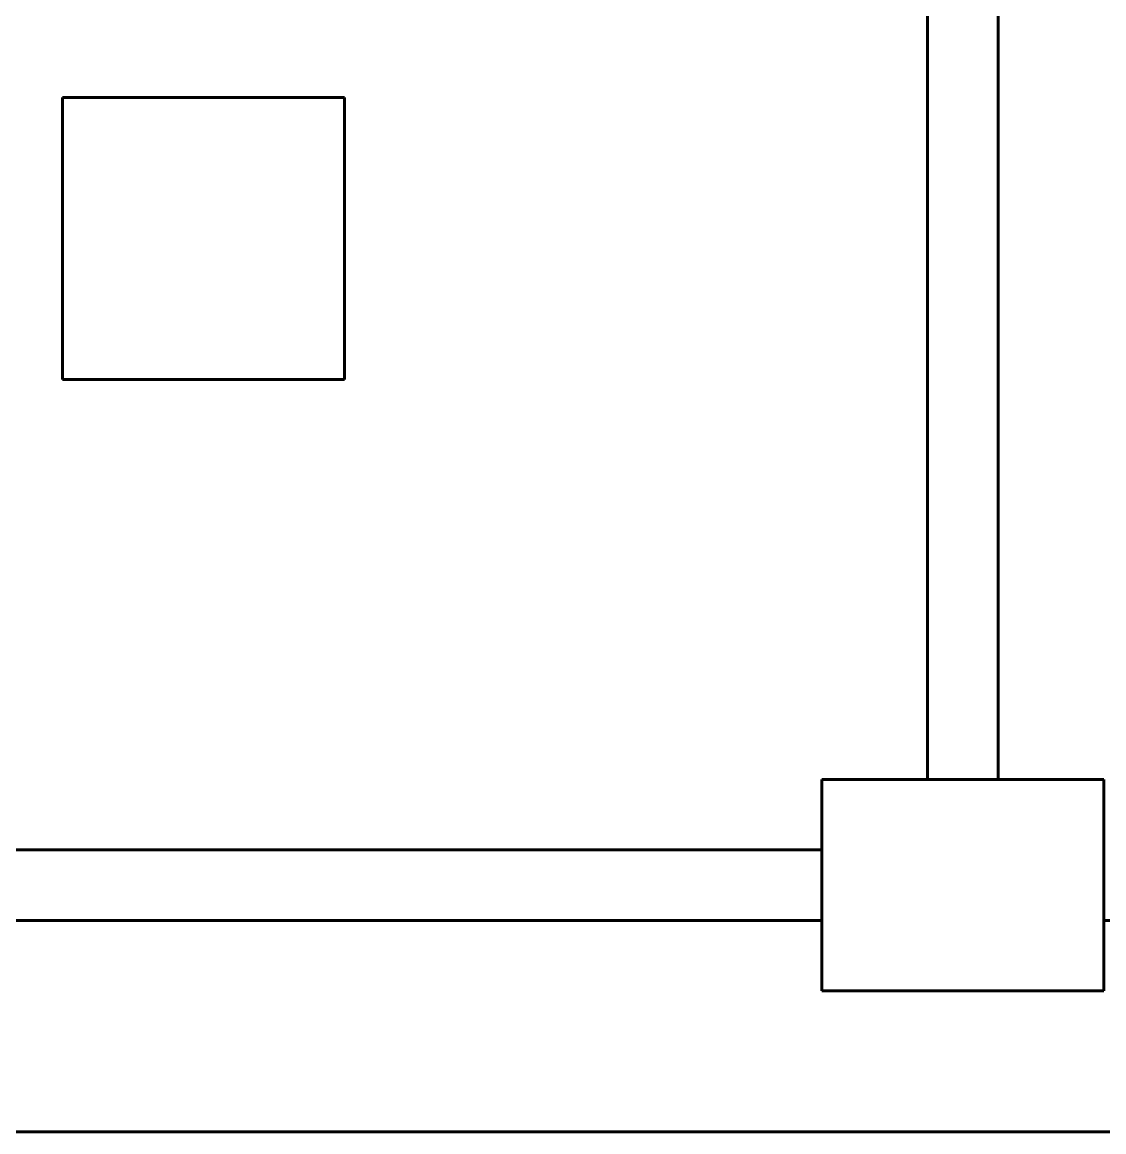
# Model space of a CAD drawing. Extents: x 0 to 297, y 0 to 292.
# Drawn here: x 92.97 to 100.64, y 67.02 to 74.89 of the extents above; entities that cross this region are included whole.
import ezdxf

# ---------------------------------------------------------------- set-up
doc = ezdxf.new("R2010")
doc.units = 0
doc.header["$MEASUREMENT"] = 0
doc.linetypes.add('K5LT_BASIC', pattern=[0])
doc.layers.add('Системный слой', color=7, linetype='Continuous')

# ---------------------------------------------------------------- blocks, each defined once
blk = doc.blocks.new('*U')
at = {"layer": 'Системный слой', "linetype": 'K5LT_BASIC', "lineweight": 60}
for p, q in [((95.2534, 74.3585), (93.2534, 74.3585)), ((93.2534, 74.3585), (93.2534, 72.3585)), ((95.2534, 72.3585), (95.2534, 74.3585)), ((93.2534, 72.3585), (95.2534, 72.3585)), ((100.642, 69.5189), (98.642, 69.5189)), ((98.642, 69.5189), (98.642, 68.0189)), ((100.642, 69.5189), (98.642, 69.5189)), ((98.642, 69.5189), (98.642, 68.0189)), ((100.642, 68.0189), (100.642, 69.5189)), ((100.642, 68.0189), (100.642, 69.5189)), ((98.642, 68.0189), (100.642, 68.0189)), ((98.642, 68.0189), (100.642, 68.0189))]:
    blk.add_line(p, q, dxfattribs=at)

msp = doc.modelspace()

# ---------------------------------------------------------------- linework, layer by layer
at = {"layer": 'Системный слой', "linetype": 'K5LT_BASIC', "lineweight": 60}
for p, q in [((99.3918, 69.5189), (99.3918, 89.5189)), ((99.8918, 69.5186), (99.8918, 89.5189)), ((99.3918, 82.5186), (99.3918, 69.5189)), ((99.8918, 69.5186), (99.8918, 82.5186)), ((100.642, 69.5189), (98.642, 69.5189)), ((98.642, 68.0189), (98.642, 69.5189)), ((98.642, 69.5189), (98.642, 68.0189)), ((98.642, 69.5189), (100.642, 69.5189)), ((98.642, 69.5189), (98.642, 68.0189)), ((98.642, 69.5189), (100.642, 69.5189)), ((100.642, 69.5189), (98.642, 69.5189)), ((98.642, 68.0189), (98.642, 69.5189)), ((98.642, 69.5189), (98.642, 68.0189)), ((98.642, 69.5189), (100.642, 69.5189)), ((100.642, 69.5189), (100.642, 68.0189)), ((100.642, 69.5189), (100.642, 68.0189)), ((100.642, 69.5189), (100.642, 68.0189)), ((100.642, 69.5189), (100.642, 68.0189)), ((100.642, 69.5189), (100.642, 68.0189)), ((100.642, 69.5189), (100.642, 68.0189)), ((92.6422, 69.019), (98.6422, 69.019)), ((92.6422, 69.019), (98.6422, 69.019)), ((98.642, 68.5189), (92.642, 68.5189)), ((106.642, 68.5189), (100.642, 68.5189)), ((100.642, 68.0189), (98.642, 68.0189)), ((98.642, 68.0189), (100.642, 68.0189)), ((100.642, 68.0189), (98.642, 68.0189)), ((98.642, 68.0189), (100.642, 68.0189)), ((100.642, 68.0189), (98.642, 68.0189)), ((98.642, 68.0189), (100.642, 68.0189)), ((99.892, 68.0189), (99.142, 68.0189)), ((99.892, 68.0189), (99.142, 68.0189)), ((99.892, 68.0189), (99.142, 68.0189)), ((124.642, 67.0189), (66.642, 67.0189))]:
    msp.add_line(p, q, dxfattribs=at)

# ---------------------------------------------------------------- block references
at = {"layer": 'Системный слой'}
msp.add_blockref('*U', (0, 0), dxfattribs=at)
msp.add_blockref('*U', (0, 0), dxfattribs=at)
msp.add_blockref('*U', (0, 0), dxfattribs=at)
msp.add_blockref('*U', (0, 0), dxfattribs=at)
msp.add_blockref('*U', (0, 0), dxfattribs=at)
msp.add_blockref('*U', (0, 0), dxfattribs=at)
msp.add_blockref('*U', (0, 0), dxfattribs=at)
msp.add_blockref('*U', (0, 0), dxfattribs=at)
msp.add_blockref('*U', (0, 0), dxfattribs=at)
msp.add_blockref('*U', (0, 0), dxfattribs=at)
msp.add_blockref('*U', (0, 0), dxfattribs=at)
msp.add_blockref('*U', (0, 0), dxfattribs=at)
msp.add_blockref('*U', (0, 0), dxfattribs=at)
msp.add_blockref('*U', (0, 0), dxfattribs=at)
msp.add_blockref('*U', (0, 0), dxfattribs=at)
msp.add_blockref('*U', (0, 0), dxfattribs=at)
msp.add_blockref('*U', (0, 0), dxfattribs=at)
msp.add_blockref('*U', (0, 0), dxfattribs=at)
msp.add_blockref('*U', (0, 0), dxfattribs=at)
msp.add_blockref('*U', (0, 0), dxfattribs=at)
msp.add_blockref('*U', (0, 0), dxfattribs=at)
msp.add_blockref('*U', (0, 0), dxfattribs=at)
msp.add_blockref('*U', (0, 0), dxfattribs=at)
msp.add_blockref('*U', (0, 0), dxfattribs=at)
msp.add_blockref('*U', (0, 0), dxfattribs=at)
msp.add_blockref('*U', (0, 0), dxfattribs=at)
msp.add_blockref('*U', (0, 0), dxfattribs=at)
msp.add_blockref('*U', (0, 0), dxfattribs=at)
msp.add_blockref('*U', (0, 0), dxfattribs=at)
msp.add_blockref('*U', (0, 0), dxfattribs=at)
msp.add_blockref('*U', (0, 0), dxfattribs=at)
msp.add_blockref('*U', (0, 0), dxfattribs=at)
msp.add_blockref('*U', (0, 0), dxfattribs=at)
msp.add_blockref('*U', (0, 0), dxfattribs=at)
msp.add_blockref('*U', (0, 0), dxfattribs=at)
msp.add_blockref('*U', (0, 0), dxfattribs=at)
msp.add_blockref('*U', (0, 0), dxfattribs=at)
msp.add_blockref('*U', (0, 0), dxfattribs=at)
msp.add_blockref('*U', (0, 0), dxfattribs=at)
msp.add_blockref('*U', (0, 0), dxfattribs=at)
msp.add_blockref('*U', (0, 0), dxfattribs=at)
msp.add_blockref('*U', (0, 0), dxfattribs=at)
msp.add_blockref('*U', (0, 0), dxfattribs=at)
msp.add_blockref('*U', (0, 0), dxfattribs=at)
msp.add_blockref('*U', (0, 0), dxfattribs=at)
msp.add_blockref('*U', (0, 0), dxfattribs=at)
msp.add_blockref('*U', (0, 0), dxfattribs=at)
msp.add_blockref('*U', (0, 0), dxfattribs=at)
msp.add_blockref('*U', (0, 0), dxfattribs=at)
msp.add_blockref('*U', (0, 0), dxfattribs=at)
msp.add_blockref('*U', (0, 0), dxfattribs=at)
msp.add_blockref('*U', (0, 0), dxfattribs=at)
msp.add_blockref('*U', (0, 0), dxfattribs=at)
msp.add_blockref('*U', (0, 0), dxfattribs=at)
msp.add_blockref('*U', (0, 0), dxfattribs=at)
msp.add_blockref('*U', (0, 0), dxfattribs=at)
msp.add_blockref('*U', (0, 0), dxfattribs=at)
msp.add_blockref('*U', (0, 0), dxfattribs=at)
msp.add_blockref('*U', (0, 0), dxfattribs=at)
msp.add_blockref('*U', (0, 0), dxfattribs=at)
msp.add_blockref('*U', (0, 0), dxfattribs=at)
msp.add_blockref('*U', (0, 0), dxfattribs=at)
msp.add_blockref('*U', (0, 0), dxfattribs=at)
msp.add_blockref('*U', (0, 0), dxfattribs=at)
msp.add_blockref('*U', (0, 0), dxfattribs=at)
msp.add_blockref('*U', (0, 0), dxfattribs=at)
msp.add_blockref('*U', (0, 0), dxfattribs=at)
msp.add_blockref('*U', (0, 0), dxfattribs=at)
msp.add_blockref('*U', (0, 0), dxfattribs=at)
msp.add_blockref('*U', (0, 0), dxfattribs=at)
msp.add_blockref('*U', (0, 0), dxfattribs=at)
msp.add_blockref('*U', (0, 0), dxfattribs=at)
msp.add_blockref('*U', (0, 0), dxfattribs=at)
msp.add_blockref('*U', (0, 0), dxfattribs=at)
msp.add_blockref('*U', (0, 0), dxfattribs=at)
msp.add_blockref('*U', (0, 0), dxfattribs=at)
msp.add_blockref('*U', (0, 0), dxfattribs=at)
msp.add_blockref('*U', (0, 0), dxfattribs=at)
msp.add_blockref('*U', (0, 0), dxfattribs=at)
msp.add_blockref('*U', (0, 0), dxfattribs=at)
msp.add_blockref('*U', (0, 0), dxfattribs=at)
msp.add_blockref('*U', (0, 0), dxfattribs=at)
msp.add_blockref('*U', (0, 0), dxfattribs=at)
msp.add_blockref('*U', (0, 0), dxfattribs=at)
msp.add_blockref('*U', (0, 0), dxfattribs=at)
msp.add_blockref('*U', (0, 0), dxfattribs=at)
msp.add_blockref('*U', (0, 0), dxfattribs=at)
msp.add_blockref('*U', (0, 0), dxfattribs=at)
msp.add_blockref('*U', (0, 0), dxfattribs=at)
msp.add_blockref('*U', (0, 0), dxfattribs=at)
msp.add_blockref('*U', (0, 0), dxfattribs=at)
msp.add_blockref('*U', (0, 0), dxfattribs=at)
msp.add_blockref('*U', (0, 0), dxfattribs=at)
msp.add_blockref('*U', (0, 0), dxfattribs=at)
msp.add_blockref('*U', (0, 0), dxfattribs=at)
msp.add_blockref('*U', (0, 0), dxfattribs=at)
msp.add_blockref('*U', (0, 0), dxfattribs=at)
msp.add_blockref('*U', (0, 0), dxfattribs=at)
msp.add_blockref('*U', (0, 0), dxfattribs=at)
msp.add_blockref('*U', (0, 0), dxfattribs=at)
msp.add_blockref('*U', (0, 0), dxfattribs=at)
msp.add_blockref('*U', (0, 0), dxfattribs=at)
msp.add_blockref('*U', (0, 0), dxfattribs=at)
msp.add_blockref('*U', (0, 0), dxfattribs=at)
msp.add_blockref('*U', (0, 0), dxfattribs=at)
msp.add_blockref('*U', (0, 0), dxfattribs=at)
msp.add_blockref('*U', (0, 0), dxfattribs=at)
msp.add_blockref('*U', (0, 0), dxfattribs=at)
msp.add_blockref('*U', (0, 0), dxfattribs=at)
msp.add_blockref('*U', (0, 0), dxfattribs=at)
msp.add_blockref('*U', (0, 0), dxfattribs=at)
msp.add_blockref('*U', (0, 0), dxfattribs=at)
msp.add_blockref('*U', (0, 0), dxfattribs=at)
msp.add_blockref('*U', (0, 0), dxfattribs=at)
msp.add_blockref('*U', (0, 0), dxfattribs=at)
msp.add_blockref('*U', (0, 0), dxfattribs=at)
msp.add_blockref('*U', (0, 0), dxfattribs=at)
msp.add_blockref('*U', (0, 0), dxfattribs=at)
msp.add_blockref('*U', (0, 0), dxfattribs=at)
msp.add_blockref('*U', (0, 0), dxfattribs=at)
msp.add_blockref('*U', (0, 0), dxfattribs=at)
msp.add_blockref('*U', (0, 0), dxfattribs=at)
msp.add_blockref('*U', (0, 0), dxfattribs=at)
msp.add_blockref('*U', (0, 0), dxfattribs=at)
msp.add_blockref('*U', (0, 0), dxfattribs=at)
msp.add_blockref('*U', (0, 0), dxfattribs=at)
msp.add_blockref('*U', (0, 0), dxfattribs=at)
msp.add_blockref('*U', (0, 0), dxfattribs=at)
msp.add_blockref('*U', (0, 0), dxfattribs=at)
msp.add_blockref('*U', (0, 0), dxfattribs=at)
msp.add_blockref('*U', (0, 0), dxfattribs=at)
msp.add_blockref('*U', (0, 0), dxfattribs=at)
msp.add_blockref('*U', (0, 0), dxfattribs=at)
msp.add_blockref('*U', (0, 0), dxfattribs=at)
msp.add_blockref('*U', (0, 0), dxfattribs=at)
msp.add_blockref('*U', (0, 0), dxfattribs=at)
msp.add_blockref('*U', (0, 0), dxfattribs=at)
msp.add_blockref('*U', (0, 0), dxfattribs=at)
msp.add_blockref('*U', (0, 0), dxfattribs=at)
msp.add_blockref('*U', (0, 0), dxfattribs=at)
msp.add_blockref('*U', (0, 0), dxfattribs=at)
msp.add_blockref('*U', (0, 0), dxfattribs=at)
msp.add_blockref('*U', (0, 0), dxfattribs=at)
msp.add_blockref('*U', (0, 0), dxfattribs=at)
msp.add_blockref('*U', (0, 0), dxfattribs=at)
msp.add_blockref('*U', (0, 0), dxfattribs=at)
msp.add_blockref('*U', (0, 0), dxfattribs=at)
msp.add_blockref('*U', (0, 0), dxfattribs=at)
msp.add_blockref('*U', (0, 0), dxfattribs=at)
msp.add_blockref('*U', (0, 0), dxfattribs=at)
msp.add_blockref('*U', (0, 0), dxfattribs=at)
msp.add_blockref('*U', (0, 0), dxfattribs=at)
msp.add_blockref('*U', (0, 0), dxfattribs=at)
msp.add_blockref('*U', (0, 0), dxfattribs=at)
msp.add_blockref('*U', (0, 0), dxfattribs=at)
msp.add_blockref('*U', (0, 0), dxfattribs=at)
msp.add_blockref('*U', (0, 0), dxfattribs=at)
msp.add_blockref('*U', (0, 0), dxfattribs=at)
msp.add_blockref('*U', (0, 0), dxfattribs=at)
msp.add_blockref('*U', (0, 0), dxfattribs=at)
msp.add_blockref('*U', (0, 0), dxfattribs=at)
msp.add_blockref('*U', (0, 0), dxfattribs=at)
msp.add_blockref('*U', (0, 0), dxfattribs=at)
msp.add_blockref('*U', (0, 0), dxfattribs=at)
msp.add_blockref('*U', (0, 0), dxfattribs=at)
msp.add_blockref('*U', (0, 0), dxfattribs=at)
msp.add_blockref('*U', (0, 0), dxfattribs=at)
msp.add_blockref('*U', (0, 0), dxfattribs=at)
msp.add_blockref('*U', (0, 0), dxfattribs=at)
msp.add_blockref('*U', (0, 0), dxfattribs=at)
msp.add_blockref('*U', (0, 0), dxfattribs=at)
msp.add_blockref('*U', (0, 0), dxfattribs=at)
msp.add_blockref('*U', (0, 0), dxfattribs=at)
msp.add_blockref('*U', (0, 0), dxfattribs=at)
msp.add_blockref('*U', (0, 0), dxfattribs=at)
msp.add_blockref('*U', (0, 0), dxfattribs=at)
msp.add_blockref('*U', (0, 0), dxfattribs=at)
msp.add_blockref('*U', (0, 0), dxfattribs=at)
msp.add_blockref('*U', (0, 0), dxfattribs=at)
msp.add_blockref('*U', (0, 0), dxfattribs=at)
msp.add_blockref('*U', (0, 0), dxfattribs=at)
msp.add_blockref('*U', (0, 0), dxfattribs=at)
msp.add_blockref('*U', (0, 0), dxfattribs=at)
msp.add_blockref('*U', (0, 0), dxfattribs=at)
msp.add_blockref('*U', (0, 0), dxfattribs=at)
msp.add_blockref('*U', (0, 0), dxfattribs=at)
msp.add_blockref('*U', (0, 0), dxfattribs=at)
msp.add_blockref('*U', (0, 0), dxfattribs=at)
msp.add_blockref('*U', (0, 0), dxfattribs=at)
msp.add_blockref('*U', (0, 0), dxfattribs=at)
msp.add_blockref('*U', (0, 0), dxfattribs=at)
msp.add_blockref('*U', (0, 0), dxfattribs=at)
msp.add_blockref('*U', (0, 0), dxfattribs=at)
msp.add_blockref('*U', (0, 0), dxfattribs=at)
msp.add_blockref('*U', (0, 0), dxfattribs=at)
msp.add_blockref('*U', (0, 0), dxfattribs=at)
msp.add_blockref('*U', (0, 0), dxfattribs=at)
msp.add_blockref('*U', (0, 0), dxfattribs=at)
msp.add_blockref('*U', (0, 0), dxfattribs=at)
msp.add_blockref('*U', (0, 0), dxfattribs=at)
msp.add_blockref('*U', (0, 0), dxfattribs=at)
msp.add_blockref('*U', (0, 0), dxfattribs=at)
msp.add_blockref('*U', (0, 0), dxfattribs=at)
msp.add_blockref('*U', (0, 0), dxfattribs=at)
msp.add_blockref('*U', (0, 0), dxfattribs=at)
msp.add_blockref('*U', (0, 0), dxfattribs=at)
msp.add_blockref('*U', (0, 0), dxfattribs=at)
msp.add_blockref('*U', (0, 0), dxfattribs=at)
msp.add_blockref('*U', (0, 0), dxfattribs=at)
msp.add_blockref('*U', (0, 0), dxfattribs=at)
msp.add_blockref('*U', (0, 0), dxfattribs=at)
msp.add_blockref('*U', (0, 0), dxfattribs=at)
msp.add_blockref('*U', (0, 0), dxfattribs=at)
msp.add_blockref('*U', (0, 0), dxfattribs=at)
msp.add_blockref('*U', (0, 0), dxfattribs=at)
msp.add_blockref('*U', (0, 0), dxfattribs=at)
msp.add_blockref('*U', (0, 0), dxfattribs=at)
msp.add_blockref('*U', (0, 0), dxfattribs=at)
msp.add_blockref('*U', (0, 0), dxfattribs=at)
msp.add_blockref('*U', (0, 0), dxfattribs=at)
msp.add_blockref('*U', (0, 0), dxfattribs=at)
msp.add_blockref('*U', (0, 0), dxfattribs=at)
msp.add_blockref('*U', (0, 0), dxfattribs=at)
msp.add_blockref('*U', (0, 0), dxfattribs=at)
msp.add_blockref('*U', (0, 0), dxfattribs=at)
msp.add_blockref('*U', (0, 0), dxfattribs=at)
msp.add_blockref('*U', (0, 0), dxfattribs=at)
msp.add_blockref('*U', (0, 0), dxfattribs=at)
msp.add_blockref('*U', (0, 0), dxfattribs=at)
msp.add_blockref('*U', (0, 0), dxfattribs=at)
msp.add_blockref('*U', (0, 0), dxfattribs=at)
msp.add_blockref('*U', (0, 0), dxfattribs=at)
msp.add_blockref('*U', (0, 0), dxfattribs=at)
msp.add_blockref('*U', (0, 0), dxfattribs=at)
msp.add_blockref('*U', (0, 0), dxfattribs=at)
msp.add_blockref('*U', (0, 0), dxfattribs=at)
msp.add_blockref('*U', (0, 0), dxfattribs=at)
msp.add_blockref('*U', (0, 0), dxfattribs=at)
msp.add_blockref('*U', (0, 0), dxfattribs=at)
msp.add_blockref('*U', (0, 0), dxfattribs=at)
msp.add_blockref('*U', (0, 0), dxfattribs=at)
msp.add_blockref('*U', (0, 0), dxfattribs=at)
msp.add_blockref('*U', (0, 0), dxfattribs=at)
msp.add_blockref('*U', (0, 0), dxfattribs=at)
msp.add_blockref('*U', (0, 0), dxfattribs=at)
msp.add_blockref('*U', (0, 0), dxfattribs=at)
msp.add_blockref('*U', (0, 0), dxfattribs=at)
msp.add_blockref('*U', (0, 0), dxfattribs=at)
msp.add_blockref('*U', (0, 0), dxfattribs=at)
msp.add_blockref('*U', (0, 0), dxfattribs=at)
msp.add_blockref('*U', (0, 0), dxfattribs=at)
msp.add_blockref('*U', (0, 0), dxfattribs=at)
msp.add_blockref('*U', (0, 0), dxfattribs=at)
msp.add_blockref('*U', (0, 0), dxfattribs=at)
msp.add_blockref('*U', (0, 0), dxfattribs=at)
msp.add_blockref('*U', (0, 0), dxfattribs=at)
msp.add_blockref('*U', (0, 0), dxfattribs=at)
msp.add_blockref('*U', (0, 0), dxfattribs=at)
msp.add_blockref('*U', (0, 0), dxfattribs=at)
msp.add_blockref('*U', (0, 0), dxfattribs=at)
msp.add_blockref('*U', (0, 0), dxfattribs=at)
msp.add_blockref('*U', (0, 0), dxfattribs=at)
msp.add_blockref('*U', (0, 0), dxfattribs=at)
msp.add_blockref('*U', (0, 0), dxfattribs=at)
msp.add_blockref('*U', (0, 0), dxfattribs=at)
msp.add_blockref('*U', (0, 0), dxfattribs=at)
msp.add_blockref('*U', (0, 0), dxfattribs=at)
msp.add_blockref('*U', (0, 0), dxfattribs=at)
msp.add_blockref('*U', (0, 0), dxfattribs=at)
msp.add_blockref('*U', (0, 0), dxfattribs=at)
msp.add_blockref('*U', (0, 0), dxfattribs=at)
msp.add_blockref('*U', (0, 0), dxfattribs=at)
msp.add_blockref('*U', (0, 0), dxfattribs=at)
msp.add_blockref('*U', (0, 0), dxfattribs=at)
msp.add_blockref('*U', (0, 0), dxfattribs=at)
msp.add_blockref('*U', (0, 0), dxfattribs=at)
msp.add_blockref('*U', (0, 0), dxfattribs=at)
msp.add_blockref('*U', (0, 0), dxfattribs=at)
msp.add_blockref('*U', (0, 0), dxfattribs=at)
msp.add_blockref('*U', (0, 0), dxfattribs=at)
msp.add_blockref('*U', (0, 0), dxfattribs=at)
msp.add_blockref('*U', (0, 0), dxfattribs=at)
msp.add_blockref('*U', (0, 0), dxfattribs=at)
msp.add_blockref('*U', (0, 0), dxfattribs=at)
msp.add_blockref('*U', (0, 0), dxfattribs=at)
msp.add_blockref('*U', (0, 0), dxfattribs=at)
msp.add_blockref('*U', (0, 0), dxfattribs=at)
msp.add_blockref('*U', (0, 0), dxfattribs=at)
msp.add_blockref('*U', (0, 0), dxfattribs=at)
msp.add_blockref('*U', (0, 0), dxfattribs=at)
msp.add_blockref('*U', (0, 0), dxfattribs=at)
msp.add_blockref('*U', (0, 0), dxfattribs=at)
msp.add_blockref('*U', (0, 0), dxfattribs=at)
msp.add_blockref('*U', (0, 0), dxfattribs=at)
msp.add_blockref('*U', (0, 0), dxfattribs=at)
msp.add_blockref('*U', (0, 0), dxfattribs=at)
msp.add_blockref('*U', (0, 0), dxfattribs=at)
msp.add_blockref('*U', (0, 0), dxfattribs=at)
msp.add_blockref('*U', (0, 0), dxfattribs=at)
msp.add_blockref('*U', (0, 0), dxfattribs=at)
msp.add_blockref('*U', (0, 0), dxfattribs=at)
msp.add_blockref('*U', (0, 0), dxfattribs=at)
msp.add_blockref('*U', (0, 0), dxfattribs=at)
msp.add_blockref('*U', (0, 0), dxfattribs=at)
msp.add_blockref('*U', (0, 0), dxfattribs=at)
msp.add_blockref('*U', (0, 0), dxfattribs=at)
msp.add_blockref('*U', (0, 0), dxfattribs=at)
msp.add_blockref('*U', (0, 0), dxfattribs=at)
msp.add_blockref('*U', (0, 0), dxfattribs=at)
msp.add_blockref('*U', (0, 0), dxfattribs=at)
msp.add_blockref('*U', (0, 0), dxfattribs=at)
msp.add_blockref('*U', (0, 0), dxfattribs=at)
msp.add_blockref('*U', (0, 0), dxfattribs=at)
msp.add_blockref('*U', (0, 0), dxfattribs=at)
msp.add_blockref('*U', (0, 0), dxfattribs=at)
msp.add_blockref('*U', (0, 0), dxfattribs=at)
msp.add_blockref('*U', (0, 0), dxfattribs=at)
msp.add_blockref('*U', (0, 0), dxfattribs=at)
msp.add_blockref('*U', (0, 0), dxfattribs=at)
msp.add_blockref('*U', (0, 0), dxfattribs=at)
msp.add_blockref('*U', (0, 0), dxfattribs=at)
msp.add_blockref('*U', (0, 0), dxfattribs=at)
msp.add_blockref('*U', (0, 0), dxfattribs=at)
msp.add_blockref('*U', (0, 0), dxfattribs=at)
msp.add_blockref('*U', (0, 0), dxfattribs=at)
msp.add_blockref('*U', (0, 0), dxfattribs=at)
msp.add_blockref('*U', (0, 0), dxfattribs=at)
msp.add_blockref('*U', (0, 0), dxfattribs=at)
msp.add_blockref('*U', (0, 0), dxfattribs=at)
msp.add_blockref('*U', (0, 0), dxfattribs=at)
msp.add_blockref('*U', (0, 0), dxfattribs=at)
msp.add_blockref('*U', (0, 0), dxfattribs=at)
msp.add_blockref('*U', (0, 0), dxfattribs=at)
msp.add_blockref('*U', (0, 0), dxfattribs=at)
msp.add_blockref('*U', (0, 0), dxfattribs=at)
msp.add_blockref('*U', (0, 0), dxfattribs=at)
msp.add_blockref('*U', (0, 0), dxfattribs=at)
msp.add_blockref('*U', (0, 0), dxfattribs=at)
msp.add_blockref('*U', (0, 0), dxfattribs=at)
msp.add_blockref('*U', (0, 0), dxfattribs=at)
msp.add_blockref('*U', (0, 0), dxfattribs=at)
msp.add_blockref('*U', (0, 0), dxfattribs=at)
msp.add_blockref('*U', (0, 0), dxfattribs=at)
msp.add_blockref('*U', (0, 0), dxfattribs=at)
msp.add_blockref('*U', (0, 0), dxfattribs=at)
msp.add_blockref('*U', (0, 0), dxfattribs=at)
msp.add_blockref('*U', (0, 0), dxfattribs=at)
msp.add_blockref('*U', (0, 0), dxfattribs=at)
msp.add_blockref('*U', (0, 0), dxfattribs=at)
msp.add_blockref('*U', (0, 0), dxfattribs=at)
msp.add_blockref('*U', (0, 0), dxfattribs=at)
msp.add_blockref('*U', (0, 0), dxfattribs=at)
msp.add_blockref('*U', (0, 0), dxfattribs=at)
msp.add_blockref('*U', (0, 0), dxfattribs=at)
msp.add_blockref('*U', (0, 0), dxfattribs=at)
msp.add_blockref('*U', (0, 0), dxfattribs=at)
msp.add_blockref('*U', (0, 0), dxfattribs=at)
msp.add_blockref('*U', (0, 0), dxfattribs=at)
msp.add_blockref('*U', (0, 0), dxfattribs=at)
msp.add_blockref('*U', (0, 0), dxfattribs=at)
msp.add_blockref('*U', (0, 0), dxfattribs=at)
msp.add_blockref('*U', (0, 0), dxfattribs=at)
msp.add_blockref('*U', (0, 0), dxfattribs=at)
msp.add_blockref('*U', (0, 0), dxfattribs=at)

doc.saveas('drawing.dxf')
